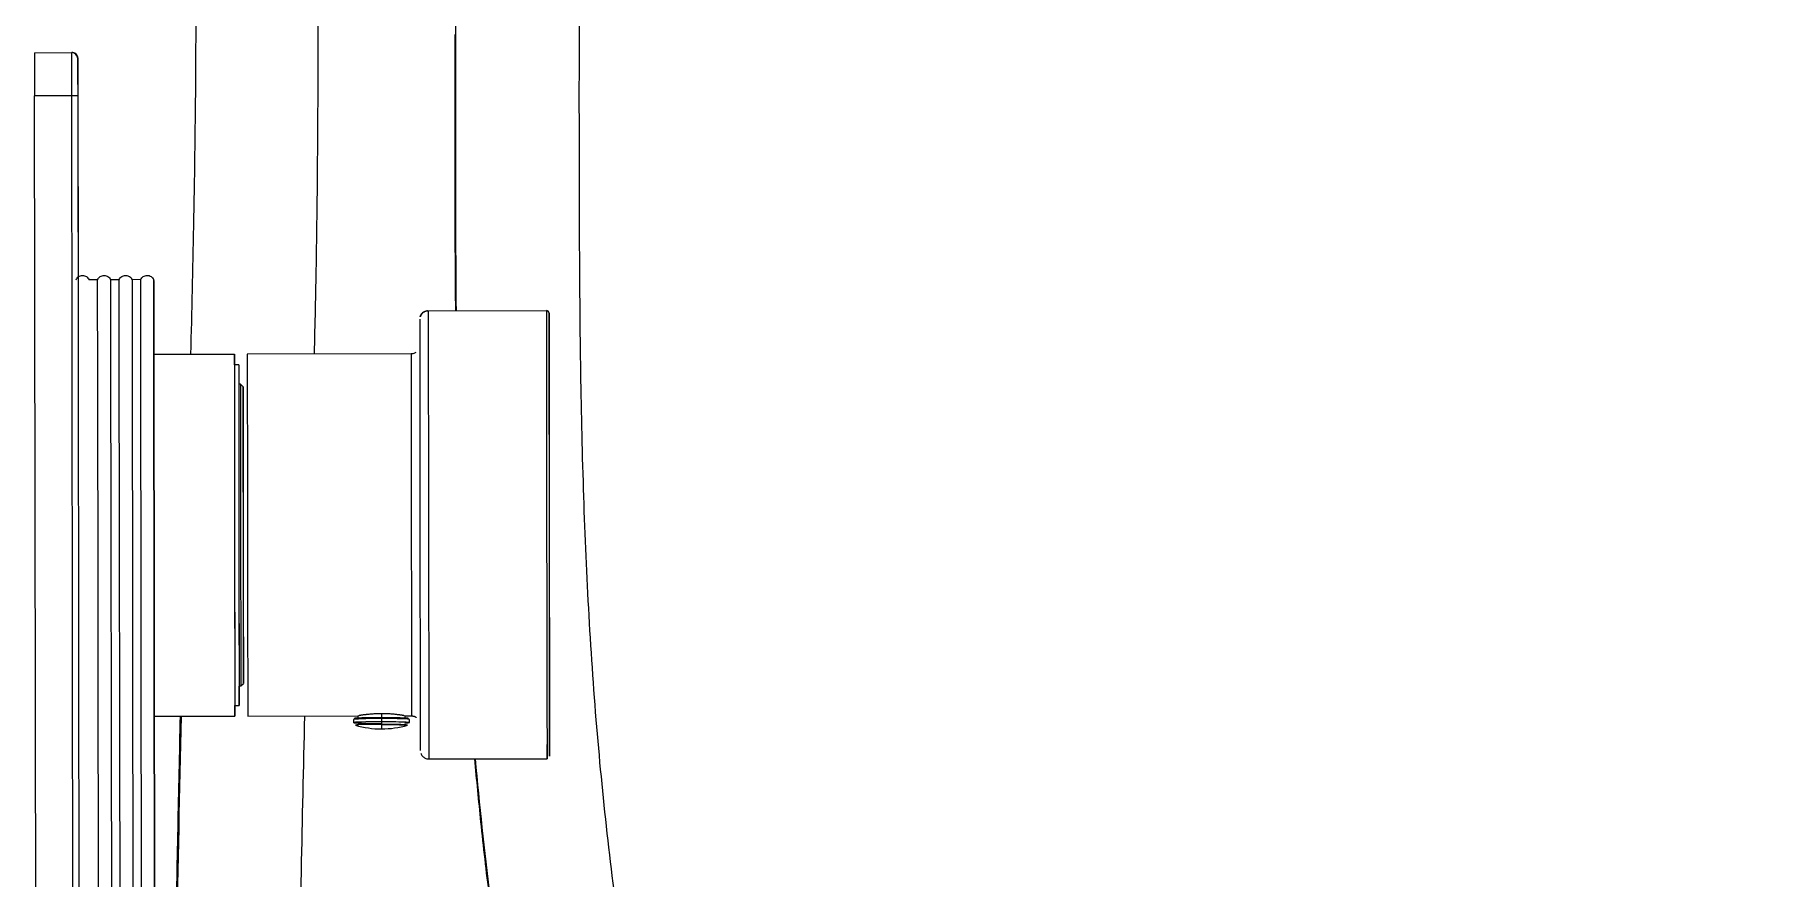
# Model space of a CAD drawing. Extents: x 12185 to 15344, y -91 to 2224.
# Drawn here: x 12801.7 to 13002, y 816.7 to 914.6 of the extents above; entities that cross this region are included whole.
import ezdxf

# ---------------------------------------------------------------- set-up
doc = ezdxf.new("R2010")
doc.units = 0
doc.header["$LTSCALE"] = 10
doc.header["$MEASUREMENT"] = 0
doc.layers.get('0').update_dxf_attribs({"linetype": 'CONTINUOUS'})
doc.layers.add('1', color=7, linetype='CONTINUOUS')

msp = doc.modelspace()

# ---------------------------------------------------------------- linework, layer by layer
at = {"ltscale": 0.5}
msp.add_line((12825.36, 876.24), (12825.36, 874), dxfattribs=at)
at = {"layer": '1', "color": 7, "linetype": 'Continuous', "lineweight": 18}
for p, q in [((12801.68, 912.46), (12805.98, 912.47)), ((12805.98, 912.47), (12806.04, 912.47)), ((12801.94, 717.46), (12801.69, 907.46)), ((12806.78, 886.46), (12806.75, 907.47)), ((12809, 886.12), (12808, 886.12)), ((12811.5, 886.12), (12810.5, 886.12)), ((12814, 886.13), (12813, 886.12)), ((12815.51, 886.08), (12815.5, 886.13)), ((12815.51, 885.54), (12815.5, 885.64)), ((12815.51, 886.03), (12815.51, 886.08)), ((12847.35, 882.53), (12861.05, 882.55)), ((12809.16, 763.94), (12809.01, 878.13)), ((12810.51, 878.14), (12810.66, 763.94)), ((12811.66, 763.94), (12811.51, 878.14)), ((12813.01, 878.14), (12813.16, 763.94)), ((12814.16, 763.94), (12814.01, 878.14)), ((12815.66, 763.94), (12815.51, 878.14)), ((12815.51, 878.14), (12815.66, 763.95)), ((12815.51, 877.48), (12824.86, 877.49)), ((12815.53, 877.48), (12815.52, 878.02)), ((12815.53, 877.48), (12815.52, 878.02)), ((12845.36, 877.53), (12826.36, 877.5)), ((12825.36, 876.24), (12824.86, 876.24)), ((12825.57, 874), (12825.36, 873.99)), ((12825.87, 873.7), (12825.57, 874)), ((12825.61, 839), (12825.91, 839.3)), ((12825.41, 839), (12825.61, 839)), ((12815.56, 835.48), (12824.92, 835.49)), ((12815.61, 809.48), (12815.58, 835.48)), ((12815.61, 809.48), (12815.58, 835.48)), ((12824.91, 836.74), (12825.42, 836.75)), ((12826.42, 835.5), (12839.17, 835.52)), ((12839.17, 835.54), (12839.17, 835.27)), ((12844.67, 835.27), (12844.67, 835.56)), ((12844.67, 835.53), (12845.42, 835.53)), ((12838.67, 835.12), (12838.67, 834.74)), ((12845.17, 834.75), (12845.17, 835.13)), ((12847.42, 830.53), (12861.12, 830.55))]:
    msp.add_line(p, q, dxfattribs=at)
at = {"layer": '1', "color": 7, "linetype": 'Continuous', "lineweight": 13}
for p, q in [((12806.74, 911.77), (12806.69, 911.77)), ((12805.99, 907.47), (12801.69, 907.46)), ((12806.69, 907.47), (12805.99, 907.47)), ((12806.24, 717.47), (12805.99, 907.47)), ((12806.69, 907.47), (12806.94, 717.47)), ((12815.5, 885.54), (12815.51, 885.54)), ((12815.52, 878.02), (12815.51, 878.02)), ((12824.86, 876.39), (12824.86, 876.39)), ((12825.87, 872.43), (12825.87, 872.43)), ((12825.61, 839), (12825.91, 839.3)), ((12841.92, 835.77), (12841.92, 835.31)), ((12841.92, 835.22), (12841.92, 834.84))]:
    msp.add_line(p, q, dxfattribs=at)
at = {"layer": '1', "color": 7, "linetype": 'Continuous', "lineweight": 18}
for centre, radius, start, end in [((12861.06, 882.21), 0.3, 0.6824, 5.5293), ((12841.91, 844.83), 10.81, 253.856, 270.0772), ((12841.91, 844.83), 10.81, 270.0772, 286.2964)]:
    msp.add_arc(centre, radius, start, end, dxfattribs=at)
for centre, major_axis, ratio, start_param, end_param in [((12801.69, 907.46), (-0.01, 5), 0.000599, 0, 1.570793), ((12806.69, 907.47), (0.01, -4.3), 0.000599, 3.141592, 4.712385), ((12806.75, 907.47), (0.01, -4.3), 0.000599, 1.570816, 3.141592), ((12815.51, 878.13), (-0.01, 7.51), 0.000242, 6.281366, 7.852162), ((12815.52, 878.03), (-0.01, 7.51), 0.000242, 4.71057, 6.281366), ((12846.39, 856.53), (-0.03, 25), 0.000599, 0.001775, 1.537773), ((12861.05, 882.25), (-0.23, 0.192), 1, 3.837571, 5.408367), ((12861.09, 856.55), (0.04, -26), 0.000599, 3.14231, 4.679599), ((12861.35, 882.54), (-0.001, 0.8), 0.000599, 1.941523, 3.177041), ((12861.39, 856.55), (0.03, -25.7), 0.000599, 3.14231, 9.368114), ((12861.35, 882.54), (-0.001, 0.8), 0.000599, 2.875226, 4.285715), ((12861.39, 856.55), (-0.03, 24.3), 0.000599, 6.260431, 9.396804), ((12861.39, 856.55), (-0.03, 23.55), 0.000599, 4.684415, 7.821631), ((12861.39, 856.55), (0.03, -24.3), 0.000599, 3.113619, 3.118838), ((12861.39, 856.55), (0.03, -24.3), 0.000599, 6.260431, 9.396804), ((12824.89, 856.49), (0.03, -21), 0.000599, 3.140217, 6.281809), ((12824.89, 856.49), (0.03, -21), 0.000599, 2.794789, 3.140217), ((12826.39, 856.5), (-0.03, 21), 0.000599, 6.283164, 7.826008), ((12824.89, 856.49), (-0.03, 19.9), 0.000599, 6.281809, 7.852606), ((12824.89, 856.49), (-0.03, 19.9), 0.000599, 6.160318, 6.281809), ((12825.39, 856.49), (0.03, -19.75), 0.000599, 3.623562, 4.710935), ((12825.39, 856.49), (-0.02, 18), 0.000599, 0.236236, 1.569342), ((12825.59, 856.5), (0.02, -17.5), 0.000599, 3.140217, 4.711013), ((12825.89, 856.5), (0.02, -17.2), 0.000599, 3.140217, 4.711013), ((12825.89, 856.5), (0.02, -17.2), 0.000599, 1.865761, 3.140217), ((12825.89, 856.5), (-0.02, 15.94), 0.000599, 6.281809, 7.852606), ((12825.89, 856.5), (-0.02, 15.94), 0.000599, 5.031554, 6.281809), ((12846.39, 856.53), (0.03, -25), 0.000599, 4.679365, 4.684415), ((12846.39, 856.53), (0.03, -25), 0.000599, 4.684415, 6.283798), ((12861.09, 856.55), (0.04, -26), 0.000599, 4.679599, 4.684415), ((12861.09, 856.55), (0.04, -26), 0.000599, 4.684415, 6.643969), ((12861.39, 856.55), (0.03, -23.55), 0.000599, 4.680038, 4.684415), ((12824.89, 856.49), (-0.03, 19.9), 0.000599, 1.56942, 3.140217), ((12825.39, 856.49), (0.03, -19.75), 0.000599, 4.710935, 6.765144), ((12825.39, 856.49), (-0.02, 18), 0.000599, 1.569342, 2.905369), ((12825.59, 856.5), (0.02, -17.5), 0.000599, 4.711013, 6.281809), ((12825.89, 856.5), (-0.02, 15.94), 0.000599, 1.56942, 3.140217), ((12825.89, 856.5), (0.02, -17.2), 0.000599, 4.711013, 6.281809), ((12826.39, 856.5), (-0.03, 21), 0.000599, 1.542823, 3.141521), ((12861.39, 856.55), (-0.03, 23.55), 0.000599, 1.542823, 4.680038), ((12861.39, 856.55), (0.03, -23.55), 0.000599, 1.538445, 1.542823), ((12825.89, 856.5), (0.02, -17.2), 0.000599, 6.281809, 7.559014), ((12825.89, 856.5), (-0.02, 15.94), 0.000599, 3.140217, 4.393246), ((12824.89, 856.49), (0.03, -21), 0.000599, 6.281809, 6.629986), ((12824.89, 856.49), (-0.03, 19.9), 0.000599, 3.140217, 3.264457), ((12841.92, 835.23), (3.15, 0), 0.02797, 1.57628, 3.710663), ((12841.92, 835.13), (3.25, 0), 0.02797, 1.57628, 3.141593), ((12841.92, 835.23), (-3.15, 0), 0.02797, 4.712988, 4.717873), ((12841.92, 835.23), (3.15, 0), 0.02797, 0.0547, 1.571396), ((12841.92, 835.13), (3.25, 0), 0.02797, 0.000003, 1.571396), ((12841.92, 834.75), (-3.25, 0), 0.02797, 4.718109, 7.854581), ((12841.92, 834.75), (-3.25, 0), 0.02797, 2.552106, 4.712988), ((12861.39, 856.55), (-0.03, 24.3), 0.000599, 3.113619, 3.118838)]:
    msp.add_ellipse(centre, major_axis=major_axis, ratio=ratio, start_param=start_param, end_param=end_param, dxfattribs=at)
at = {"layer": '1', "color": 7, "linetype": 'Continuous', "lineweight": 13}
for centre, major_axis, ratio, start_param, end_param in [((12805.99, 911.77), (0, 0.7), 1, 4.713756, 6.284532), ((12805.99, 907.47), (0.01, -5), 0.000599, 3.141592, 4.712386), ((12806.04, 911.77), (0, -0.7), 1, 1.572268, 3.14294), ((12847.39, 856.53), (-0.04, 26), 0.000599, 0.000717, 1.537773), ((12861.06, 882.21), (-0.3, 0), 0.413845, 3.142251, 3.244966), ((12861.35, 882.54), (-0.001, 0.8), 0.000599, 2.875226, 3.177061), ((12861.06, 880.84), (-0.3, -0.007), 0.999609, 3.030586, 3.120171), ((12845.39, 856.53), (0.03, -21), 0.000599, 3.142863, 4.678163), ((12845.39, 856.53), (0.03, -21), 0.000599, 4.678163, 4.684415), ((12847.39, 856.53), (-0.04, 26), 0.000599, 1.537773, 1.542823), ((12847.39, 856.53), (-0.04, 26), 0.000599, 1.542823, 3.141607), ((12845.39, 856.53), (0.03, -21), 0.000599, 4.684415, 6.28448), ((12841.92, 835.13), (3.25, 0), 0.02797, 1.571396, 1.57628), ((12841.92, 835.21), (-0.0001, 0.1), 0.000599, 6.255212, 7.826008), ((12841.92, 834.46), (3.03, 0), 0.02797, 1.576516, 3.237427), ((12841.92, 834.75), (-3.25, 0), 0.02797, 4.712988, 4.718109), ((12841.92, 834.46), (3.03, 0), 0.02797, 1.571396, 1.576516), ((12841.92, 834.83), (0, 0.3), 0.000599, 1.542823, 2.829181), ((12841.91, 844.83), (-0.01, 10.81), 0.000599, 2.829181, 3.113619), ((12841.92, 834.46), (3.03, 0), 0.02797, 6.187349, 7.854581)]:
    msp.add_ellipse(centre, major_axis=major_axis, ratio=ratio, start_param=start_param, end_param=end_param, dxfattribs=at)
at = {"layer": '1', "color": 7, "linetype": 'Continuous', "lineweight": 18}
for points, knots in [([(12850.61, 882.54), (12850.51, 893.08), (12850.56, 909.14), (12850.51, 930.04), (12850.5, 940.47), (12850.49, 945.38)], [0.91039458, 0.91039458, 0.91039458, 0.91039458, 0.95527295, 0.97903036, 1, 1, 1, 1]), ([(12897.07, 315.31), (12898.9, 315.32), (12902.91, 315.49), (12909.42, 316.28), (12916.92, 317.74), (12926.12, 320.26), (12936.63, 324.17), (12947.99, 329.67), (12959.01, 336.37), (12969.42, 344.24), (12978.91, 353.22), (12986.43, 362.43), (12991.99, 371.45), (12995.87, 379.9), (12998.71, 388.55), (13000.81, 398.27), (13001.96, 409.04), (13001.97, 420.79), (13000.73, 435.51), (12997.48, 453.04), (12991.9, 473.12), (12985.16, 492.63), (12977.83, 511.54), (12970.76, 528.31), (12964.15, 543.11), (12958.11, 556.14), (12951.97, 569.09), (12945.54, 582.5), (12938.65, 596.85), (12931.21, 612.67), (12923.33, 630.12), (12915.16, 649.45), (12907.28, 669.54), (12899.78, 690.21), (12892.78, 711.25), (12886.04, 733.68), (12879.71, 757.45), (12874, 782.56), (12869.54, 808.58), (12866.52, 835.45), (12865.13, 863.15), (12864.83, 892.13), (12864.89, 919.69), (12864.85, 937.59), (12864.83, 945.4)], [0, 0, 0, 0, 0.007653, 0.01682, 0.027651, 0.040048, 0.057398, 0.07532, 0.093609, 0.112059, 0.130493, 0.148735, 0.162044, 0.175006, 0.187678, 0.20015, 0.216607, 0.232965, 0.249265, 0.278395, 0.307515, 0.336572, 0.364976, 0.392658, 0.412977, 0.433067, 0.452982, 0.473213, 0.495584, 0.519887, 0.546645, 0.576016, 0.608035, 0.637248, 0.668276, 0.701054, 0.735454, 0.771385, 0.80897, 0.845972, 0.884595, 0.925047, 0.967302, 1, 1, 1, 1]), ([(12820.37, 917.76), (12820.38, 914.78), (12820.34, 906.32), (12820.14, 892.86), (12819.9, 882.42), (12819.78, 877.48)], [0, 0, 0, 0, 0.223743, 0.632302, 1, 1, 1, 1]), ([(12834.15, 877.51), (12834.23, 880.98), (12834.52, 894.4), (12834.59, 907.82), (12834.57, 917.78)], [0.2846412, 0.2846412, 0.2846412, 0.2846412, 0.4690968, 1, 1, 1, 1]), ([(12850.42, 914.55), (12850.41, 904.74), (12850.4, 894.06), (12850.49, 883.39), (12850.49, 882.54)], [0, 0, 0, 0, 0.04439155, 0.04826192, 0.04826192, 0.04826192, 0.04826192]), ([(12806.59, 912.2), (12806.55, 912.25), (12806.45, 912.35), (12806.25, 912.45), (12806.11, 912.47), (12806.04, 912.47)], [0, 0, 0, 0, 0.300568, 0.677375, 1, 1, 1, 1]), ([(12806.5, 886.12), (12806.53, 886.19), (12806.57, 886.26), (12806.67, 886.38), (12806.73, 886.44), (12806.86, 886.52), (12806.94, 886.56), (12807.09, 886.6), (12807.17, 886.62), (12807.25, 886.62)], [0, 0, 0, 0, 0.25, 0.25, 0.5, 0.5, 0.75, 0.75, 1, 1, 1, 1]), ([(12807.25, 886.62), (12807.33, 886.62), (12807.41, 886.61), (12807.56, 886.56), (12807.63, 886.53), (12807.77, 886.44), (12807.83, 886.38), (12807.93, 886.26), (12807.97, 886.19), (12808, 886.12)], [0, 0, 0, 0, 0.25, 0.25, 0.5, 0.5, 0.75, 0.75, 1, 1, 1, 1]), ([(12809, 886.12), (12809.03, 886.19), (12809.07, 886.26), (12809.17, 886.38), (12809.23, 886.44), (12809.36, 886.53), (12809.44, 886.56), (12809.59, 886.61), (12809.67, 886.62), (12809.75, 886.62)], [0, 0, 0, 0, 0.25, 0.25, 0.5, 0.5, 0.75, 0.75, 1, 1, 1, 1]), ([(12809.01, 878.13), (12809.01, 878.4), (12809.01, 878.92), (12809.01, 879.44), (12809.01, 879.77), (12809.01, 879.83), (12809.01, 879.96), (12809.01, 880.15), (12809, 880.34), (12809, 880.72), (12809, 881.21), (12809, 881.68), (12809, 882.02), (12809, 882.14), (12809, 882.36), (12809, 882.47), (12809, 882.8), (12809, 883.22), (12809, 883.61), (12809, 883.88), (12809, 883.97), (12809, 884.1), (12809, 884.15), (12809, 884.23), (12809, 884.27), (12809, 884.48), (12809, 884.64), (12809, 884.93), (12809, 885.06), (12809, 885.31), (12809, 885.42), (12809, 885.54), (12809, 885.57), (12809, 885.61), (12809, 885.64), (12809, 885.7), (12809, 885.74), (12809, 885.86), (12809, 885.98), (12809, 886.06), (12809, 886.11), (12809, 886.12), (12809, 886.12)], [0, 0, 0, 0, 0.0625, 0.125, 0.125, 0.140625, 0.140625, 0.15625, 0.1875, 0.1875, 0.25, 0.3125, 0.3125, 0.34375, 0.34375, 0.375, 0.375, 0.4375, 0.5, 0.5, 0.53125, 0.53125, 0.546875, 0.546875, 0.5625, 0.5625, 0.625, 0.625, 0.6875, 0.6875, 0.75, 0.75, 0.765625, 0.765625, 0.78125, 0.78125, 0.8125, 0.8125, 0.875, 0.9375, 0.9375, 1, 1, 1, 1]), ([(12809.75, 886.62), (12809.83, 886.62), (12809.91, 886.61), (12810.06, 886.56), (12810.13, 886.53), (12810.27, 886.44), (12810.33, 886.39), (12810.43, 886.26), (12810.47, 886.19), (12810.5, 886.12)], [0, 0, 0, 0, 0.25, 0.25, 0.5, 0.5, 0.75, 0.75, 1, 1, 1, 1]), ([(12810.5, 886.12), (12810.5, 886.12), (12810.5, 886.1), (12810.5, 886.02), (12810.5, 885.96), (12810.5, 885.94), (12810.5, 885.91), (12810.5, 885.87), (12810.5, 885.82), (12810.5, 885.7), (12810.5, 885.53), (12810.5, 885.3), (12810.5, 885.12), (12810.5, 885.05), (12810.5, 884.92), (12810.5, 884.85), (12810.5, 884.63), (12810.5, 884.32), (12810.5, 883.97), (12810.5, 883.69), (12810.5, 883.6), (12810.5, 883.45), (12810.5, 883.4), (12810.5, 883.3), (12810.5, 883.25), (12810.5, 883), (12810.5, 882.79), (12810.5, 882.35), (12810.5, 882.13), (12810.5, 881.67), (12810.5, 881.44), (12810.5, 881.13), (12810.5, 881.07), (12810.5, 880.95), (12810.5, 880.89), (12810.5, 880.7), (12810.5, 880.58), (12810.51, 880.2), (12810.51, 879.7), (12810.51, 879.18), (12810.51, 878.66), (12810.51, 878.4), (12810.51, 878.14)], [0, 0, 0, 0, 0.0625, 0.125, 0.125, 0.140625, 0.140625, 0.15625, 0.1875, 0.1875, 0.25, 0.3125, 0.3125, 0.34375, 0.34375, 0.375, 0.375, 0.4375, 0.5, 0.5, 0.53125, 0.53125, 0.546875, 0.546875, 0.5625, 0.5625, 0.625, 0.625, 0.6875, 0.6875, 0.75, 0.75, 0.765625, 0.765625, 0.78125, 0.78125, 0.8125, 0.8125, 0.875, 0.9375, 0.9375, 1, 1, 1, 1]), ([(12811.5, 886.12), (12811.53, 886.2), (12811.57, 886.27), (12811.67, 886.39), (12811.73, 886.44), (12811.86, 886.53), (12811.94, 886.57), (12812.09, 886.61), (12812.17, 886.62), (12812.25, 886.62)], [0, 0, 0, 0, 0.25, 0.25, 0.5, 0.5, 0.75, 0.75, 1, 1, 1, 1]), ([(12811.51, 878.14), (12811.51, 878.4), (12811.51, 878.93), (12811.51, 879.45), (12811.51, 879.77), (12811.51, 879.84), (12811.51, 879.96), (12811.51, 880.16), (12811.5, 880.34), (12811.5, 880.72), (12811.5, 881.21), (12811.5, 881.68), (12811.5, 882.03), (12811.5, 882.14), (12811.5, 882.37), (12811.5, 882.48), (12811.5, 882.8), (12811.5, 883.22), (12811.5, 883.61), (12811.5, 883.88), (12811.5, 883.97), (12811.5, 884.11), (12811.5, 884.15), (12811.5, 884.24), (12811.5, 884.28), (12811.5, 884.49), (12811.5, 884.64), (12811.5, 884.93), (12811.5, 885.06), (12811.5, 885.31), (12811.5, 885.42), (12811.5, 885.55), (12811.5, 885.57), (12811.5, 885.62), (12811.5, 885.64), (12811.5, 885.71), (12811.5, 885.75), (12811.5, 885.86), (12811.5, 885.98), (12811.5, 886.06), (12811.5, 886.11), (12811.5, 886.12), (12811.5, 886.12)], [0, 0, 0, 0, 0.0625, 0.125, 0.125, 0.140625, 0.140625, 0.15625, 0.1875, 0.1875, 0.25, 0.3125, 0.3125, 0.34375, 0.34375, 0.375, 0.375, 0.4375, 0.5, 0.5, 0.53125, 0.53125, 0.546875, 0.546875, 0.5625, 0.5625, 0.625, 0.625, 0.6875, 0.6875, 0.75, 0.75, 0.765625, 0.765625, 0.78125, 0.78125, 0.8125, 0.8125, 0.875, 0.9375, 0.9375, 1, 1, 1, 1]), ([(12812.25, 886.62), (12812.33, 886.62), (12812.41, 886.61), (12812.56, 886.57), (12812.63, 886.53), (12812.77, 886.44), (12812.83, 886.39), (12812.93, 886.27), (12812.97, 886.2), (12813, 886.12)], [0, 0, 0, 0, 0.25, 0.25, 0.5, 0.5, 0.75, 0.75, 1, 1, 1, 1]), ([(12813, 886.12), (12813, 886.12), (12813, 886.1), (12813, 886.02), (12813, 885.96), (12813, 885.95), (12813, 885.92), (12813, 885.87), (12813, 885.82), (12813, 885.71), (12813, 885.53), (12813, 885.31), (12813, 885.12), (12813, 885.06), (12813, 884.92), (12813, 884.85), (12813, 884.63), (12813, 884.32), (12813, 883.97), (12813, 883.7), (12813, 883.6), (12813, 883.46), (12813, 883.41), (12813, 883.31), (12813, 883.26), (12813, 883), (12813, 882.79), (12813, 882.36), (12813, 882.13), (12813, 881.68), (12813, 881.44), (12813, 881.14), (12813, 881.08), (12813, 880.95), (12813, 880.89), (12813, 880.7), (12813, 880.58), (12813, 880.2), (12813.01, 879.7), (12813.01, 879.18), (12813.01, 878.67), (12813.01, 878.4), (12813.01, 878.14)], [0, 0, 0, 0, 0.0625, 0.125, 0.125, 0.140625, 0.140625, 0.15625, 0.1875, 0.1875, 0.25, 0.3125, 0.3125, 0.34375, 0.34375, 0.375, 0.375, 0.4375, 0.5, 0.5, 0.53125, 0.53125, 0.546875, 0.546875, 0.5625, 0.5625, 0.625, 0.625, 0.6875, 0.6875, 0.75, 0.75, 0.765625, 0.765625, 0.78125, 0.78125, 0.8125, 0.8125, 0.875, 0.9375, 0.9375, 1, 1, 1, 1]), ([(12814, 886.13), (12814.03, 886.2), (12814.07, 886.27), (12814.17, 886.39), (12814.23, 886.45), (12814.36, 886.53), (12814.44, 886.57), (12814.59, 886.61), (12814.67, 886.63), (12814.75, 886.63)], [0, 0, 0, 0, 0.25, 0.25, 0.5, 0.5, 0.75, 0.75, 1, 1, 1, 1]), ([(12814.01, 878.14), (12814.01, 878.4), (12814.01, 878.93), (12814.01, 879.45), (12814.01, 879.77), (12814.01, 879.84), (12814.01, 879.97), (12814.01, 880.16), (12814, 880.35), (12814, 880.72), (12814, 881.21), (12814, 881.68), (12814, 882.03), (12814, 882.14), (12814, 882.37), (12814, 882.48), (12814, 882.81), (12814, 883.23), (12814, 883.61), (12814, 883.89), (12814, 883.98), (12814, 884.11), (12814, 884.15), (12814, 884.24), (12814, 884.28), (12814, 884.49), (12814, 884.65), (12814, 884.93), (12814, 885.07), (12814, 885.31), (12814, 885.42), (12814, 885.55), (12814, 885.57), (12814, 885.62), (12814, 885.64), (12814, 885.71), (12814, 885.75), (12814, 885.86), (12814, 885.99), (12814, 886.06), (12814, 886.11), (12814, 886.13), (12814, 886.13)], [0, 0, 0, 0, 0.0625, 0.125, 0.125, 0.140625, 0.140625, 0.15625, 0.1875, 0.1875, 0.25, 0.3125, 0.3125, 0.34375, 0.34375, 0.375, 0.375, 0.4375, 0.5, 0.5, 0.53125, 0.53125, 0.546875, 0.546875, 0.5625, 0.5625, 0.625, 0.625, 0.6875, 0.6875, 0.75, 0.75, 0.765625, 0.765625, 0.78125, 0.78125, 0.8125, 0.8125, 0.875, 0.9375, 0.9375, 1, 1, 1, 1]), ([(12814.75, 886.63), (12814.83, 886.63), (12814.91, 886.62), (12815.06, 886.57), (12815.13, 886.53), (12815.27, 886.45), (12815.33, 886.39), (12815.43, 886.27), (12815.47, 886.2), (12815.5, 886.13)], [0, 0, 0, 0, 0.25, 0.25, 0.5, 0.5, 0.75, 0.75, 1, 1, 1, 1]), ([(12815.51, 878.14), (12815.51, 878.41), (12815.51, 878.93), (12815.51, 879.45), (12815.51, 879.78), (12815.51, 879.84), (12815.51, 879.97), (12815.5, 880.16), (12815.5, 880.35), (12815.5, 880.72), (12815.5, 881.21), (12815.5, 881.69), (12815.5, 882.03), (12815.5, 882.15), (12815.5, 882.37), (12815.5, 882.48), (12815.5, 882.81), (12815.5, 883.23), (12815.5, 883.61), (12815.5, 883.89), (12815.5, 883.98), (12815.5, 884.11), (12815.5, 884.16), (12815.5, 884.24), (12815.5, 884.28), (12815.5, 884.49), (12815.5, 884.65), (12815.5, 884.94), (12815.5, 885.07), (12815.5, 885.31), (12815.5, 885.43), (12815.5, 885.55), (12815.5, 885.57), (12815.5, 885.62), (12815.5, 885.64), (12815.5, 885.71), (12815.5, 885.75), (12815.5, 885.86), (12815.5, 885.99), (12815.5, 886.07), (12815.5, 886.12), (12815.5, 886.13), (12815.5, 886.13)], [0, 0, 0, 0, 0.0625, 0.125, 0.125, 0.140625, 0.140625, 0.15625, 0.1875, 0.1875, 0.25, 0.3125, 0.3125, 0.34375, 0.34375, 0.375, 0.375, 0.4375, 0.5, 0.5, 0.53125, 0.53125, 0.546875, 0.546875, 0.5625, 0.5625, 0.625, 0.625, 0.6875, 0.6875, 0.75, 0.75, 0.765625, 0.765625, 0.78125, 0.78125, 0.8125, 0.8125, 0.875, 0.9375, 0.9375, 1, 1, 1, 1]), ([(12815.51, 886.03), (12815.51, 886.03), (12815.51, 886), (12815.51, 885.92), (12815.51, 885.86), (12815.51, 885.84), (12815.51, 885.82), (12815.51, 885.77), (12815.51, 885.72), (12815.51, 885.6), (12815.51, 885.42), (12815.51, 885.2), (12815.51, 885.01), (12815.51, 884.95), (12815.51, 884.81), (12815.51, 884.74), (12815.52, 884.52), (12815.52, 884.21), (12815.52, 883.86), (12815.52, 883.58), (12815.52, 883.49), (12815.52, 883.34), (12815.52, 883.29), (12815.52, 883.19), (12815.52, 883.14), (12815.52, 882.88), (12815.52, 882.67), (12815.52, 882.24), (12815.52, 882.02), (12815.52, 881.56), (12815.52, 881.32), (12815.52, 881.02), (12815.52, 880.95), (12815.52, 880.83), (12815.52, 880.77), (12815.52, 880.58), (12815.52, 880.46), (12815.52, 880.08), (12815.52, 879.58), (12815.52, 879.06), (12815.52, 878.54), (12815.52, 878.28), (12815.52, 878.02)], [0, 0, 0, 0, 0.0625, 0.125, 0.125, 0.140625, 0.140625, 0.15625, 0.1875, 0.1875, 0.25, 0.3125, 0.3125, 0.34375, 0.34375, 0.375, 0.375, 0.4375, 0.5, 0.5, 0.53125, 0.53125, 0.546875, 0.546875, 0.5625, 0.5625, 0.625, 0.625, 0.6875, 0.6875, 0.75, 0.75, 0.765625, 0.765625, 0.78125, 0.78125, 0.8125, 0.8125, 0.875, 0.9375, 0.9375, 1, 1, 1, 1]), ([(12846.43, 881.89), (12846.43, 881.88), (12846.42, 881.86), (12846.41, 881.85), (12846.41, 881.83), (12846.4, 881.82), (12846.4, 881.81), (12846.4, 881.81), (12846.4, 881.81), (12846.4, 881.81), (12846.4, 881.82), (12846.41, 881.85), (12846.42, 881.89), (12846.44, 881.92), (12846.45, 881.94), (12846.45, 881.96), (12846.46, 881.98), (12846.47, 881.99), (12846.48, 882), (12846.48, 882.02), (12846.49, 882.04), (12846.51, 882.06), (12846.52, 882.08), (12846.54, 882.11), (12846.55, 882.13), (12846.58, 882.17), (12846.63, 882.23), (12846.71, 882.29), (12846.79, 882.36), (12846.88, 882.41), (12846.96, 882.45), (12847.02, 882.48), (12847.07, 882.49), (12847.11, 882.5), (12847.15, 882.51), (12847.18, 882.52), (12847.21, 882.52), (12847.24, 882.53), (12847.27, 882.53), (12847.3, 882.53), (12847.33, 882.53), (12847.34, 882.53), (12847.35, 882.53)], [0, 0, 0, 0, 0.024343, 0.047532, 0.069589, 0.090546, 0.110458, 0.129369, 0.147315, 0.164319, 0.211887, 0.266412, 0.328688, 0.350517, 0.369687, 0.386141, 0.399804, 0.410615, 0.418535, 0.423536, 0.442179, 0.460274, 0.477811, 0.494782, 0.51118, 0.526987, 0.580753, 0.638091, 0.689449, 0.755823, 0.795375, 0.828812, 0.856226, 0.877661, 0.893483, 0.909154, 0.924672, 0.940038, 0.955253, 0.970318, 0.985234, 1, 1, 1, 1]), ([(12847.26, 882.51), (12847.2, 882.51), (12847.04, 882.5), (12846.8, 882.38), (12846.61, 882.21), (12846.5, 882.06), (12846.46, 881.97), (12846.45, 881.95)], [0, 0, 0, 0, 0.173708, 0.47454, 0.721795, 0.930913, 1, 1, 1, 1]), ([(12845.9, 877.7), (12845.85, 877.66), (12845.7, 877.57), (12845.49, 877.51), (12845.36, 877.53), (12845.35, 877.54)], [0, 0, 0, 0, 0.317321, 0.934333, 1, 1, 1, 1]), ([(12818.57, 835.48), (12818.47, 831.15), (12818.28, 822.48), (12818.11, 813.82), (12818.03, 809.48)], [0, 0, 0, 0, 0.500005, 1, 1, 1, 1]), ([(12832.49, 809.58), (12832.54, 812.23), (12832.7, 820.88), (12832.89, 829.52), (12833.03, 835.51)], [0.0820501, 0.0820501, 0.0820501, 0.0820501, 0.2563794, 0.6498466, 0.6498466, 0.6498466, 0.6498466]), ([(12844.57, 835.54), (12844.57, 835.54), (12844.56, 835.54), (12844.55, 835.55), (12844.52, 835.56), (12844.48, 835.57), (12844.45, 835.57), (12844.44, 835.58), (12844.43, 835.58), (12844.42, 835.58), (12844.4, 835.58), (12844.38, 835.59), (12844.33, 835.6), (12844.26, 835.61), (12844.17, 835.62), (12844.1, 835.63), (12844.06, 835.64), (12844.02, 835.64), (12843.99, 835.65), (12843.98, 835.65), (12843.91, 835.66), (12843.79, 835.67), (12843.6, 835.69), (12843.46, 835.71), (12843.35, 835.72), (12843.32, 835.72), (12843.24, 835.73), (12843.2, 835.73), (12843.09, 835.74), (12842.93, 835.75), (12842.77, 835.76), (12842.65, 835.76), (12842.6, 835.76), (12842.52, 835.77), (12842.48, 835.77), (12842.35, 835.77), (12842.18, 835.77), (12841.92, 835.78), (12841.74, 835.77), (12841.64, 835.77), (12841.61, 835.77), (12841.57, 835.77), (12841.51, 835.77), (12841.44, 835.77), (12841.31, 835.76), (12841.15, 835.76), (12840.98, 835.75), (12840.86, 835.74), (12840.82, 835.74), (12840.76, 835.73), (12840.74, 835.73), (12840.71, 835.73), (12840.61, 835.72), (12840.44, 835.71), (12840.3, 835.7), (12840.2, 835.69), (12840.17, 835.68), (12840.11, 835.67), (12840.07, 835.67), (12839.98, 835.66), (12839.87, 835.65), (12839.71, 835.62), (12839.62, 835.61), (12839.57, 835.6), (12839.56, 835.6), (12839.54, 835.6), (12839.53, 835.59), (12839.5, 835.59), (12839.49, 835.59), (12839.44, 835.58), (12839.38, 835.57), (12839.34, 835.56), (12839.31, 835.55), (12839.3, 835.55), (12839.29, 835.54), (12839.28, 835.54), (12839.27, 835.54), (12839.27, 835.53), (12839.27, 835.53)], [0, 0, 0, 0, 0.03125, 0.03125, 0.0625, 0.09375, 0.09375, 0.101562, 0.101562, 0.109375, 0.109375, 0.125, 0.125, 0.15625, 0.1875, 0.1875, 0.203125, 0.210937, 0.210937, 0.21875, 0.21875, 0.25, 0.28125, 0.3125, 0.3125, 0.328125, 0.328125, 0.34375, 0.34375, 0.375, 0.40625, 0.40625, 0.421875, 0.421875, 0.4375, 0.4375, 0.46875, 0.5, 0.53125, 0.53125, 0.539062, 0.539062, 0.546875, 0.5625, 0.5625, 0.59375, 0.625, 0.625, 0.640625, 0.640625, 0.648438, 0.648438, 0.65625, 0.6875, 0.71875, 0.71875, 0.734375, 0.734375, 0.75, 0.75, 0.78125, 0.8125, 0.84375, 0.84375, 0.851562, 0.851562, 0.859375, 0.859375, 0.875, 0.875, 0.90625, 0.9375, 0.9375, 0.953125, 0.953125, 0.96875, 0.96875, 1, 1, 1, 1]), ([(12841.92, 834.53), (12842.16, 834.53), (12842.75, 834.53), (12843.65, 834.52), (12844.39, 834.5), (12844.71, 834.48), (12844.78, 834.47), (12844.78, 834.47)], [0, 0, 0, 0, 0.167792, 0.42803, 0.691129, 0.910215, 1, 1, 1, 1]), ([(12846.5, 831.17), (12846.51, 831.14), (12846.55, 831.02), (12846.7, 830.81), (12846.98, 830.62), (12847.26, 830.52), (12847.41, 830.54), (12847.45, 830.55)], [0, 0, 0, 0, 0.084273, 0.315208, 0.619895, 0.913, 1, 1, 1, 1]), ([(12852.71, 830.54), (12852.93, 828.1), (12853.44, 822.78), (12854.05, 817.48), (12854.41, 814.61)], [0.12673508, 0.12673508, 0.12673508, 0.12673508, 0.13781364, 0.15089059, 0.15089059, 0.15089059, 0.15089059])]:
    msp.add_open_spline(points, degree=3, knots=knots, dxfattribs=at)
for points, degree in [([(12846.51, 881.97), (12846.43, 881.91), (12846.4, 881.81)], 2), ([(12818.68, 835.48), (12818.48, 826.8), (12818.31, 818.14), (12818.14, 809.47)], 3), ([(12845.43, 835.52), (12845.72, 835.53), (12845.96, 835.36)], 2), ([(12854.53, 814.61), (12853.87, 819.91), (12853.3, 825.22), (12852.82, 830.54)], 3)]:
    msp.add_open_spline(points, degree=degree, dxfattribs=at)

doc.saveas('drawing.dxf')
